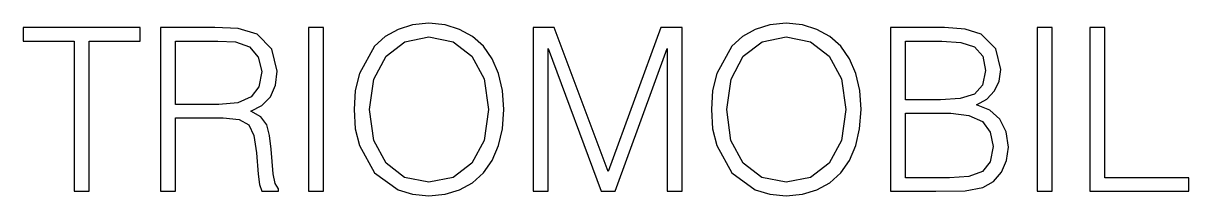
# Model space of a CAD drawing. Extents: x 120 to 263, y 519 to 540.
import ezdxf

# ---------------------------------------------------------------- set-up
doc = ezdxf.new("R2010")
doc.units = 0
doc.layers.get('0').update_dxf_attribs({"linetype": 'CONTINUOUS'})

msp = doc.modelspace()

# ---------------------------------------------------------------- linework, layer by layer
at = {"color": 7}
for points in [[(126.481224, 519.874817), (128.317108, 519.874817), (128.317108, 538.233643), (134.547989, 538.233643), (134.547989, 539.874817), (120.250351, 539.874817), (120.250351, 538.233643), (126.481224, 538.233643)], [(137.023651, 519.874817), (138.859528, 519.874817), (138.859528, 528.831726), (144.700974, 528.831726), (146.675934, 528.636963), (147.87204, 527.969421), (148.484009, 526.662048), (148.789978, 524.575806), (149.012512, 521.933228), (149.179413, 520.681519), (149.457581, 519.874817), (151.488174, 519.874817), (151.488174, 520.152954), (151.070923, 520.792786), (150.848404, 521.988892), (150.598053, 524.993042), (150.403336, 526.689819), (150.041718, 527.997192), (149.318497, 528.970764), (148.094574, 529.638367), (149.457581, 530.361633), (150.486786, 531.41864), (151.098755, 532.83728), (151.321274, 534.56189), (150.681503, 537.232239), (148.873428, 539.068115), (146.53685, 539.76355), (143.699585, 539.874817), (137.023651, 539.874817)], [(155.159943, 519.874817), (156.995819, 519.874817), (156.995819, 539.874817), (155.159943, 539.874817)], [(160.751038, 529.860901), (160.890121, 527.496521), (161.390823, 525.43811), (163.2267, 522.12793), (166.119614, 520.041687), (167.899857, 519.513184), (169.902649, 519.318481), (171.877609, 519.513184), (173.657852, 520.041687), (175.243393, 520.904053), (176.578583, 522.12793), (177.635605, 523.630005), (178.414459, 525.43811), (178.887344, 527.496521), (179.082062, 529.860901), (178.915161, 532.19751), (178.414459, 534.25592), (177.635605, 536.063965), (176.578583, 537.593872), (175.243393, 538.789978), (173.657852, 539.652283), (171.877609, 540.208618), (169.902649, 540.40332), (167.899857, 540.208618), (166.119614, 539.652283), (164.56189, 538.789978), (163.2267, 537.593872), (161.390823, 534.25592), (160.890121, 532.169678)], [(182.642563, 519.874817), (184.478439, 519.874817), (184.478439, 537.315735), (190.987488, 519.874817), (192.68428, 519.874817), (199.05423, 537.315735), (199.05423, 519.874817), (200.890121, 519.874817), (200.890121, 539.874817), (198.303192, 539.874817), (191.821976, 522.267029), (185.229492, 539.874817), (182.642563, 539.874817)], [(204.478439, 529.860901), (204.617523, 527.496521), (205.118225, 525.43811), (206.954102, 522.12793), (209.847015, 520.041687), (211.627258, 519.513184), (213.630035, 519.318481), (215.605011, 519.513184), (217.385254, 520.041687), (218.970795, 520.904053), (220.305969, 522.12793), (221.363007, 523.630005), (222.141861, 525.43811), (222.614746, 527.496521), (222.809448, 529.860901), (222.642548, 532.19751), (222.141861, 534.25592), (221.363007, 536.063965), (220.305969, 537.593872), (218.970795, 538.789978), (217.385254, 539.652283), (215.605011, 540.208618), (213.630035, 540.40332), (211.627258, 540.208618), (209.847015, 539.652283), (208.289276, 538.789978), (206.954102, 537.593872), (205.118225, 534.25592), (204.617523, 532.169678)], [(226.397766, 519.874817), (231.933228, 519.874817), (235.521545, 519.93042), (237.691223, 520.319885), (238.998596, 521.070923), (240, 522.211426), (240.611954, 523.602234), (240.834488, 525.271179), (240.55632, 527.134888), (239.777466, 528.664795), (238.553543, 529.777466), (236.940186, 530.445068), (238.191925, 531.140442), (239.137695, 532.141846), (239.694016, 533.337952), (239.916534, 534.756592), (239.276764, 537.287903), (237.496521, 539.068115), (235.549377, 539.707947), (233.018066, 539.874817), (226.397766, 539.874817)], [(244.339355, 519.874817), (246.175232, 519.874817), (246.175232, 539.874817), (244.339355, 539.874817)], [(250.792755, 519.874817), (262.892883, 519.874817), (262.892883, 521.515991), (252.628647, 521.515991), (252.628647, 539.874817), (250.792755, 539.874817)], [(138.859528, 530.4729), (138.859528, 538.233643), (144.061188, 538.233643), (146.230881, 538.122375), (147.927673, 537.538208), (149.012512, 536.258667), (149.429764, 534.506226), (149.095963, 532.642578), (148.150208, 531.390808), (146.509033, 530.667603), (144.172455, 530.4729)], [(162.642563, 529.860901), (163.171066, 533.588318), (164.64534, 536.397766), (166.954102, 538.150208), (169.902649, 538.762146), (172.878998, 538.150208), (175.159943, 536.397766), (176.662033, 533.61615), (177.190536, 529.860901), (176.662033, 526.077881), (175.159943, 523.296265), (172.878998, 521.543823), (169.902649, 520.959656), (166.926285, 521.543823), (164.64534, 523.296265), (163.14325, 526.077881)], [(206.369949, 529.860901), (206.898468, 533.588318), (208.372742, 536.397766), (210.681488, 538.150208), (213.630035, 538.762146), (216.606384, 538.150208), (218.887329, 536.397766), (220.389435, 533.61615), (220.917938, 529.860901), (220.389435, 526.077881), (218.887329, 523.296265), (216.606384, 521.543823), (213.630035, 520.959656), (210.653687, 521.543823), (208.372742, 523.296265), (206.870651, 526.077881)], [(232.68428, 538.233643), (235.020859, 538.066772), (236.68985, 537.510437), (237.691223, 536.397766), (238.025024, 534.645325), (237.663422, 532.83728), (236.662018, 531.752441), (234.937408, 531.196106), (232.51738, 531.057007), (228.233643, 531.057007), (228.233643, 538.233643)], [(228.233643, 521.515991), (228.233643, 529.415833), (233.769119, 529.415833), (235.994431, 529.137695), (237.63559, 528.386658), (238.609161, 527.107056), (238.942963, 525.354675), (238.609161, 523.463135), (237.63559, 522.294861), (235.994431, 521.682861), (233.630035, 521.515991)]]:
    msp.add_lwpolyline(points, close=True, dxfattribs=at)

doc.saveas('drawing.dxf')
